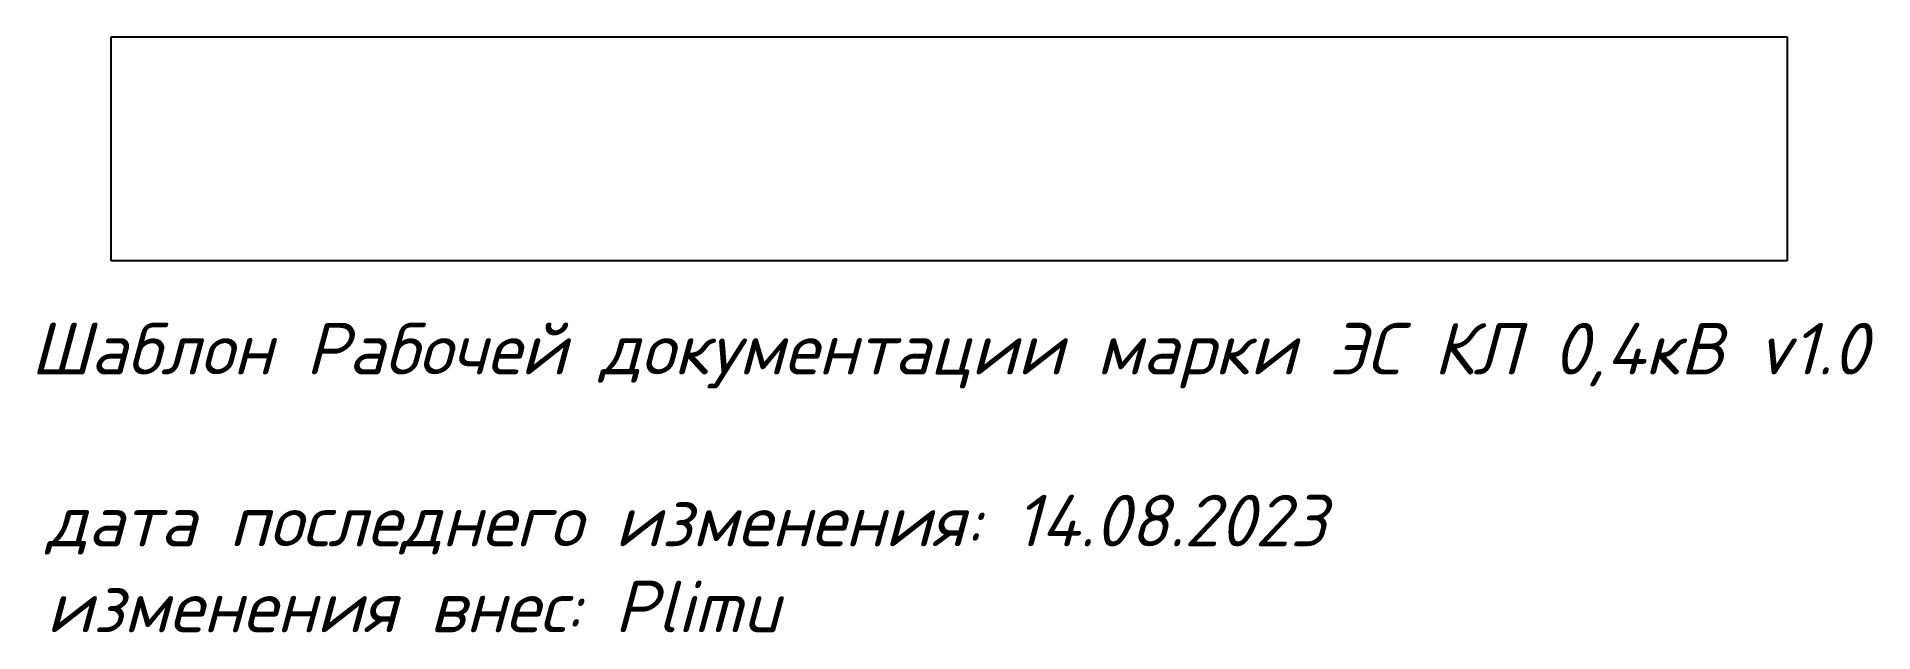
# Paper-space layout 'start_layout' of a CAD drawing. Header units: metres. Extents: x 104.8 to 193.8, y 93.1 to 122.
import ezdxf

# ---------------------------------------------------------------- set-up
doc = ezdxf.new("R2010")
doc.units = ezdxf.units.M
doc.styles.add('ASML', font='isocpeui.ttf')
picture_1 = doc.add_image_def('image1.png', size_in_pixel=(3062, 410))

psp = doc.layouts.new('start_layout')

# ---------------------------------------------------------------- texts
at = {"insert": (148.992, 108.108), "char_height": 2.5, "attachment_point": 2, "style": 'ASML'}
psp.add_mtext_dynamic_manual_height_columns('Шаблон Рабочей документации марки ЭС КЛ 0,4кВ v1.0\\P\\P\\pxql; дата последнего изменения: 14.08.2023\\P изменения внес: Plimu', width=90.67819, gutter_width=12.5, heights=[0], dxfattribs=at)

# ---------------------------------------------------------------- pictures from other files: only their frames are drawn
image = psp.add_image(picture_1, insert=(108.383, 111.111), size_in_units=(81.218, 10.875))
image.dxf.flags = 7

doc.saveas('drawing.dxf')
